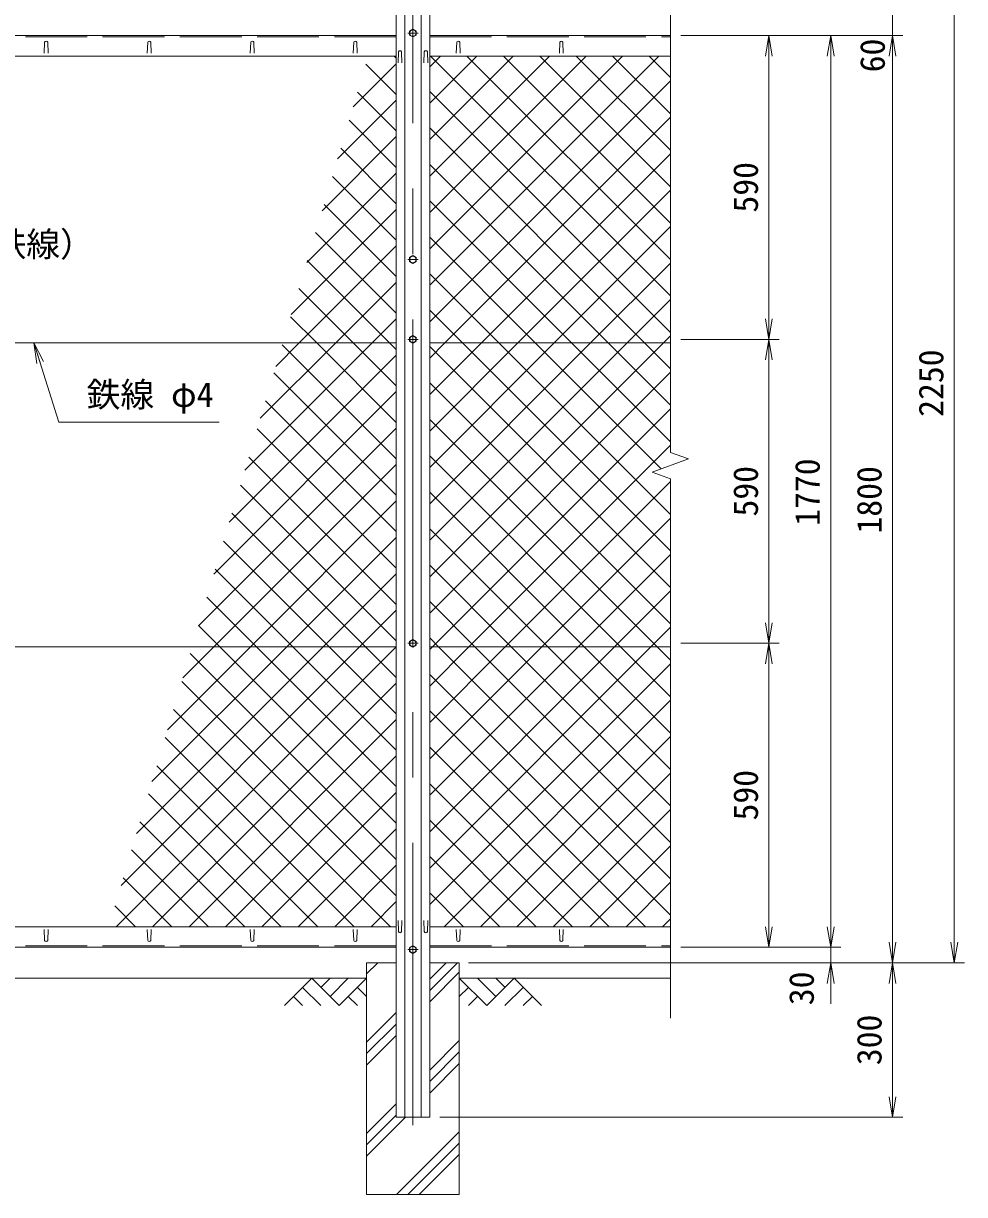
# Model space of a CAD drawing. Units: millimetres, scale not verified. Extents: x -4200 to 4200, y -2970 to 2970.
# Drawn here: x -2276 to -449, y -462 to 1811 of the extents above; entities that cross this region are included whole.
import ezdxf
from ezdxf.enums import TextEntityAlignment as Align

# ---------------------------------------------------------------- set-up
doc = ezdxf.new("R2010")
doc.units = ezdxf.units.MM
doc.header["$LTSCALE"] = 20
doc.linetypes.add('DASHED', pattern=[7.5, 6, -1.5])
doc.linetypes.add('USER1', pattern=[50.8, 31.75, -6.35, 6.35, -6.35])
for name, color, linetype, lineweight in [('0-0_D-STR1', 1, 'Continuous', 18), ('0-1_D-BMK', 2, 'USER1', 13), ('0-2_D-STR-DIM', 7, 'Continuous', 9), ('0-3_D-STR3', 3, 'Continuous', 13), ('0-4_D-BGD', 7, 'Continuous', 9), ('0-5_D-STR4', 7, 'Continuous', 9), ('0-6_D-DCR-HCH', 7, 'Continuous', 9), ('0-7_D-STR-TXT', 7, 'Continuous', 9), ('0-8_0', 7, 'Continuous', 9), ('0-A_D-STR2', 7, 'Continuous', 9)]:
    doc.layers.add(name, color=color, linetype=linetype, lineweight=lineweight)
doc.styles.add('ＭＳ ゴシック', font='')
doc.styles.get('ＭＳ ゴシック').set_extended_font_data('MS Gothic')

# ---------------------------------------------------------------- blocks, each defined once
blk = doc.blocks.new('_Open')
at = {"layer": '0-8_0'}
blk.add_line((-20, 3.33), (0, 0), dxfattribs=at)
blk.add_lwpolyline([(-20, -3.33), (0, 0), (-20, 0)], dxfattribs=at)

msp = doc.modelspace()

# ---------------------------------------------------------------- linework, layer by layer
at = {"layer": '0-0_D-STR1'}
for p, q in [((-1552.4, -311.84), (-1552.4, 2237.87)), ((-1535.9, -311.84), (-1535.9, 2237.87)), ((-1503.9, -311.84), (-1503.9, 2237.87)), ((-1487.4, -311.84), (-1487.4, 2237.87)), ((-1552.4, 1788.16), (-3494.9, 1788.16)), ((-2234.9, 1775.03), (-2235.65, 1753.53)), ((-2228.9, 1775.03), (-2228.15, 1753.53)), ((-2034.9, 1775.03), (-2035.65, 1753.53)), ((-2028.9, 1775.03), (-2028.15, 1753.53)), ((-1834.9, 1775.03), (-1835.65, 1753.53)), ((-1828.9, 1775.03), (-1828.15, 1753.53)), ((-1634.9, 1775.03), (-1635.65, 1753.53)), ((-1628.9, 1775.03), (-1628.15, 1753.53)), ((-1487.4, 1788.16), (-1019.9, 1788.16)), ((-1434.9, 1775.03), (-1435.65, 1753.53)), ((-1428.9, 1775.03), (-1428.15, 1753.53)), ((-1234.9, 1775.03), (-1235.65, 1753.53)), ((-1228.9, 1775.03), (-1228.15, 1753.53)), ((-1547.9, 1756.54), (-1548.65, 1735.04)), ((-1541.9, 1756.54), (-1541.15, 1735.04)), ((-1497.9, 1756.54), (-1498.65, 1735.04)), ((-1491.9, 1756.54), (-1491.15, 1735.04)), ((-3494.9, 1748.16), (-1552.4, 1748.16)), ((-1019.9, 1748.16), (-1487.4, 1748.16)), ((-1547.9, 48.5), (-1548.65, 70)), ((-1541.9, 48.5), (-1541.15, 70)), ((-1497.9, 48.5), (-1498.65, 70)), ((-1491.9, 48.5), (-1491.15, 70)), ((-3494.9, 58.16), (-1552.4, 58.16)), ((-2234.9, 31.29), (-2235.65, 52.79)), ((-2228.9, 31.29), (-2228.15, 52.79)), ((-2034.9, 31.29), (-2035.65, 52.79)), ((-2028.9, 31.29), (-2028.15, 52.79)), ((-1834.9, 31.29), (-1835.65, 52.79)), ((-1828.9, 31.29), (-1828.15, 52.79)), ((-1634.9, 31.29), (-1635.65, 52.79)), ((-1628.9, 31.29), (-1628.15, 52.79)), ((-1019.9, 58.16), (-1487.4, 58.16)), ((-1434.9, 31.29), (-1435.65, 52.79)), ((-1428.9, 31.29), (-1428.15, 52.79)), ((-1234.9, 31.29), (-1235.65, 52.79)), ((-1228.9, 31.29), (-1228.15, 52.79)), ((-1552.4, 18.16), (-3494.9, 18.16)), ((-1487.4, 18.16), (-1019.9, 18.16)), ((-1552.4, -311.84), (-1487.4, -311.84))]:
    msp.add_line(p, q, dxfattribs=at)
at = {"layer": '0-0_D-STR1', "linetype": 'DASHED'}
for p, q in [((-1552.4, 1785.16), (-3494.9, 1785.16)), ((-1487.4, 1785.16), (-1019.9, 1785.16)), ((-1552.4, 21.16), (-3494.9, 21.16)), ((-1487.4, 21.16), (-1019.9, 21.16))]:
    msp.add_line(p, q, dxfattribs=at)
at = {"layer": '0-0_D-STR1'}
for centre, start, end in [((-2231.9, 1773.78), 22.61986, 157.38014), ((-2031.9, 1773.78), 22.61986, 157.38014), ((-1831.9, 1773.78), 22.61986, 157.38014), ((-1631.9, 1773.78), 22.61986, 157.38014), ((-1431.9, 1773.78), 22.61986, 157.38014), ((-1231.9, 1773.78), 22.61986, 157.38014), ((-1544.9, 1755.29), 22.61986, 157.38014), ((-1494.9, 1755.29), 22.61986, 157.38014), ((-1544.9, 49.75), 202.61986, 337.38014), ((-1494.9, 49.75), 202.61986, 337.38014), ((-2231.9, 32.54), 202.61986, 337.38014), ((-2031.9, 32.54), 202.61986, 337.38014), ((-1831.9, 32.54), 202.61986, 337.38014), ((-1631.9, 32.54), 202.61986, 337.38014), ((-1431.9, 32.54), 202.61986, 337.38014), ((-1231.9, 32.54), 202.61986, 337.38014)]:
    msp.add_arc(centre, 3.25, start, end, dxfattribs=at)
at = {"layer": '0-1_D-BMK'}
for p, q in [((-1519.9, 2252.87), (-1519.9, -326.84)), ((-1509.9, 1792.66), (-1529.9, 1792.66)), ((-1509.9, 1353.16), (-1529.9, 1353.16)), ((-1509.9, 1198.16), (-1529.9, 1198.16)), ((-1509.9, 608.16), (-1529.9, 608.16)), ((-1509.9, 13.66), (-1529.9, 13.66))]:
    msp.add_line(p, q, dxfattribs=at)
at = {"layer": '0-2_D-STR-DIM'}
for p, q in [((-1019.9, 2252.61), (-1019.9, 978.81)), ((-468.85, 2197.87), (-468.85, 28.16)), ((-588.85, 1848.16), (-588.85, 1788.16)), ((-999.9, 1788.16), (-808.85, 1788.16)), ((-999.9, 1788.16), (-688.85, 1788.16)), ((-999.9, 1788.16), (-568.85, 1788.16)), ((-999.9, 1788.16), (-568.85, 1788.16)), ((-828.85, 1238.16), (-828.85, 1748.16)), ((-708.85, 1748.16), (-708.85, 58.16)), ((-588.85, 1748.16), (-588.85, 28.16)), ((-588.85, 1748.16), (-588.85, 1708.16)), ((-999.9, 1198.16), (-808.85, 1198.16)), ((-999.9, 1198.16), (-808.85, 1198.16)), ((-828.85, 1158.16), (-828.85, 648.16)), ((-984.66, 965.99), (-1019.9, 978.81)), ((-1055.14, 940.34), (-984.66, 965.99)), ((-1019.9, 927.51), (-1055.14, 940.34)), ((-1019.9, 927.51), (-1019.9, -119.14)), ((-999.9, 608.16), (-808.85, 608.16)), ((-999.9, 608.16), (-808.85, 608.16)), ((-828.85, 58.16), (-828.85, 568.16)), ((-708.85, 58.16), (-708.85, 98.16)), ((-999.9, 18.16), (-808.85, 18.16)), ((-999.9, 18.16), (-688.85, 18.16)), ((-999.9, 18.16), (-688.85, 18.16)), ((-708.85, 18.16), (-708.85, -11.84)), ((-1412.13, -11.84), (-568.85, -11.84)), ((-1409.9, -11.84), (-688.85, -11.84)), ((-1409.9, -11.84), (-568.85, -11.84)), ((-1409.9, -11.84), (-448.85, -11.84)), ((-708.85, -51.84), (-708.85, -91.84)), ((-588.85, -51.84), (-588.85, -271.84)), ((-1467.4, -311.84), (-568.85, -311.84))]:
    msp.add_line(p, q, dxfattribs=at)
at = {"layer": '0-3_D-STR3'}
for p, q in [((-1519.9, 1800.17), (-1526.4, 1796.41)), ((-1526.4, 1796.41), (-1526.4, 1788.91)), ((-1513.4, 1796.41), (-1519.9, 1800.17)), ((-1513.4, 1788.91), (-1513.4, 1796.41)), ((-1526.4, 1788.91), (-1519.9, 1785.16)), ((-1519.9, 1785.16), (-1513.4, 1788.91)), ((-1519.9, 1205.67), (-1526.4, 1201.91)), ((-1513.4, 1201.91), (-1519.9, 1205.67)), ((-1552.4, 1191.41), (-3494.9, 1191.41)), ((-1526.4, 1201.91), (-1526.4, 1194.41)), ((-1526.4, 1194.41), (-1519.9, 1190.66)), ((-1519.9, 1190.66), (-1513.4, 1194.41)), ((-1513.4, 1194.41), (-1513.4, 1201.91)), ((-1019.9, 1191.41), (-1487.4, 1191.41)), ((-1552.4, 601.41), (-3494.9, 601.41)), ((-1019.9, 601.41), (-1487.4, 601.41))]:
    msp.add_line(p, q, dxfattribs=at)
for points in [[(-1513.4, 1356.91), (-1519.9, 1360.67), (-1526.4, 1356.91), (-1526.4, 1349.41), (-1519.9, 1345.66), (-1513.4, 1349.41)], [(-1513.4, 611.91), (-1519.9, 615.67), (-1526.4, 611.91), (-1526.4, 604.41), (-1519.9, 600.66), (-1513.4, 604.41)], [(-1513.4, 9.91), (-1519.9, 6.16), (-1526.4, 9.91), (-1526.4, 17.41), (-1519.9, 21.17), (-1513.4, 17.41)]]:
    msp.add_lwpolyline(points, close=True, dxfattribs=at)
for centre in [(-1519.9, 1792.66), (-1519.9, 1353.16), (-1519.9, 1198.16), (-1519.9, 608.16), (-1519.9, 13.66)]:
    msp.add_circle(centre, 6.25, dxfattribs=at)
at = {"layer": '0-4_D-BGD'}
for p, q in [((-1609.9, -41.84), (-3429.9, -41.84)), ((-1429.9, -41.84), (-1019.9, -41.84))]:
    msp.add_line(p, q, dxfattribs=at)
at = {"layer": '0-5_D-STR4'}
for p, q in [((-1609.9, -11.84), (-1609.9, -461.84)), ((-1552.4, -11.84), (-1609.9, -11.84)), ((-1429.9, -11.84), (-1487.4, -11.84)), ((-1429.9, -11.84), (-1429.9, -461.84)), ((-1429.9, -461.84), (-1609.9, -461.84))]:
    msp.add_line(p, q, dxfattribs=at)
at = {"layer": '0-6_D-DCR-HCH'}
for p, q in [((-1609.9, -33.62), (-1588.11, -11.84)), ((-1487.4, -65.8), (-1433.43, -11.84)), ((-1487.4, -43.71), (-1455.53, -11.84)), ((-1716.32, -41.84), (-1769.53, -95.05)), ((-1716.32, -41.84), (-1663.11, -95.05)), ((-1698.58, -59.58), (-1680.85, -41.84)), ((-1680.85, -77.31), (-1645.37, -41.84)), ((-1663.11, -95.05), (-1609.9, -41.84)), ((-1487.4, -87.9), (-1429.9, -30.4)), ((-1376.69, -95.05), (-1429.9, -41.84)), ((-1358.95, -77.31), (-1394.42, -41.84)), ((-1323.47, -41.84), (-1376.69, -95.05)), ((-1341.12, -59.67), (-1358.95, -41.84)), ((-1323.47, -41.84), (-1270.26, -95.05)), ((-1734.06, -59.58), (-1698.42, -95.05)), ((-1627.63, -59.58), (-1609.9, -77.23)), ((-1412.16, -59.58), (-1429.9, -77.23)), ((-1305.74, -59.58), (-1341.37, -95.05)), ((-1751.8, -77.31), (-1733.98, -95.05)), ((-1645.37, -77.31), (-1627.55, -95.05)), ((-1394.42, -77.31), (-1412.24, -95.05)), ((-1288, -77.31), (-1305.82, -95.05)), ((-1609.9, -166.21), (-1552.4, -108.71)), ((-1609.9, -188.3), (-1552.4, -130.8)), ((-1609.9, -210.4), (-1552.4, -152.9)), ((-1487.4, -220.48), (-1429.9, -162.98)), ((-1487.4, -242.58), (-1429.9, -185.08)), ((-1487.4, -264.68), (-1429.9, -207.18)), ((-1609.9, -342.98), (-1552.4, -285.48)), ((-1609.9, -365.08), (-1552.4, -307.58)), ((-1609.9, -387.18), (-1534.56, -311.84)), ((-1551.98, -461.84), (-1429.9, -339.76)), ((-1529.88, -461.84), (-1429.9, -361.86)), ((-1507.78, -461.84), (-1429.9, -383.95))]:
    msp.add_line(p, q, dxfattribs=at)
at = {"layer": '0-7_D-STR-TXT'}
msp.add_lwpolyline([(-1895.84, 1037.78), (-2207.17, 1037.78), (-2255.27, 1189.5)], dxfattribs=at)
at = {"layer": '0-A_D-STR2'}
for p, q in [((-1636.1, 1649.39), (-1552.4, 1733.09)), ((-1552.4, 1673.47), (-1611.34, 1732.42)), ((-1552.4, 1744.18), (-1556.38, 1748.16)), ((-1487.4, 1727.38), (-1466.62, 1748.16)), ((-1487.4, 1656.67), (-1395.9, 1748.16)), ((-1487.4, 1585.96), (-1325.19, 1748.16)), ((-1487.4, 1515.25), (-1254.48, 1748.16)), ((-1487.4, 1444.54), (-1183.77, 1748.16)), ((-1487.4, 1373.83), (-1113.06, 1748.16)), ((-1487.4, 1303.12), (-1042.35, 1748.16)), ((-1019.9, 1282.39), (-1485.67, 1748.16)), ((-1019.9, 1353.1), (-1414.95, 1748.16)), ((-1019.9, 1423.81), (-1344.24, 1748.16)), ((-1019.9, 1494.53), (-1273.53, 1748.16)), ((-1019.9, 1565.24), (-1202.82, 1748.16)), ((-1019.9, 1635.95), (-1132.11, 1748.16)), ((-1019.9, 1706.66), (-1061.4, 1748.16)), ((-1487.4, 1232.4), (-1019.9, 1699.9)), ((-1666.14, 1548.64), (-1552.4, 1662.38)), ((-1552.4, 1602.76), (-1627.58, 1677.95)), ((-1019.9, 1211.68), (-1487.4, 1679.18)), ((-1552.4, 1532.05), (-1643.82, 1623.48)), ((-1457.68, 1191.41), (-1019.9, 1629.19)), ((-1696.17, 1447.89), (-1552.4, 1591.67)), ((-1070.34, 1191.41), (-1487.4, 1608.47)), ((-1552.4, 1461.34), (-1660.06, 1569.01)), ((-1386.97, 1191.41), (-1019.9, 1558.48)), ((-1141.05, 1191.41), (-1487.4, 1537.76)), ((-1726.21, 1347.14), (-1552.4, 1520.96)), ((-1552.4, 1390.63), (-1676.3, 1514.54)), ((-1316.26, 1191.41), (-1019.9, 1487.77)), ((-1552.4, 1319.92), (-1692.54, 1460.07)), ((-1756.25, 1246.39), (-1552.4, 1450.25)), ((-1245.55, 1191.41), (-1019.9, 1417.06)), ((-1552.4, 1249.21), (-1708.79, 1405.6)), ((-1740.52, 1191.41), (-1552.4, 1379.54)), ((-1174.84, 1191.41), (-1019.9, 1346.35)), ((-1353.18, 1191.41), (-1487.4, 1325.63)), ((-1636.02, 1191.41), (-1741.27, 1296.65)), ((-1669.81, 1191.41), (-1552.4, 1308.83)), ((-1104.13, 1191.41), (-1019.9, 1275.64)), ((-1423.89, 1191.41), (-1487.4, 1254.92)), ((-1706.73, 1191.41), (-1757.51, 1242.18)), ((-1599.1, 1191.41), (-1552.4, 1238.12)), ((-1033.42, 1191.41), (-1019.9, 1204.93)), ((-1846.37, 944.15), (-1599.1, 1191.41)), ((-1816.33, 1044.9), (-1669.81, 1191.41)), ((-1786.29, 1145.64), (-1740.52, 1191.41)), ((-1552.4, 966.36), (-1773.75, 1187.71)), ((-1552.4, 1037.08), (-1706.73, 1191.41)), ((-1552.4, 1107.79), (-1636.02, 1191.41)), ((-1487.4, 1161.69), (-1457.68, 1191.41)), ((-1487.4, 1090.98), (-1386.97, 1191.41)), ((-1487.4, 1020.27), (-1316.26, 1191.41)), ((-1487.4, 949.56), (-1245.55, 1191.41)), ((-1487.4, 878.85), (-1174.84, 1191.41)), ((-1487.4, 808.14), (-1104.13, 1191.41)), ((-1487.4, 737.43), (-1033.42, 1191.41)), ((-1019.9, 716.71), (-1487.4, 1184.21)), ((-1019.9, 787.42), (-1423.89, 1191.41)), ((-1019.9, 858.13), (-1353.18, 1191.41)), ((-1019.9, 1070.26), (-1141.05, 1191.41)), ((-1019.9, 1140.97), (-1070.34, 1191.41)), ((-1876.4, 843.4), (-1552.4, 1167.4)), ((-1552.4, 895.65), (-1789.99, 1133.24)), ((-1487.4, 666.72), (-1019.9, 1134.22)), ((-1906.44, 742.65), (-1552.4, 1096.69)), ((-1019.9, 646), (-1487.4, 1113.5)), ((-1552.4, 824.94), (-1806.23, 1078.77)), ((-1481.99, 601.41), (-1019.9, 1063.51)), ((-1936.48, 641.9), (-1552.4, 1025.98)), ((-1552.4, 754.23), (-1822.47, 1024.3)), ((-1046.02, 601.41), (-1487.4, 1042.79)), ((-1411.28, 601.41), (-1019.9, 992.8)), ((-1906.26, 601.41), (-1552.4, 955.27)), ((-1552.4, 683.52), (-1838.71, 969.83)), ((-1116.73, 601.41), (-1487.4, 972.08)), ((-985.89, 965.54), (-987.29, 966.95)), ((-1552.4, 612.81), (-1854.95, 915.36)), ((-1340.57, 601.41), (-1019.9, 922.09)), ((-1187.44, 601.41), (-1487.4, 901.36)), ((-1835.55, 601.41), (-1552.4, 884.56)), ((-1611.71, 601.41), (-1871.19, 860.89)), ((-1269.86, 601.41), (-1019.9, 851.38)), ((-1258.15, 601.41), (-1487.4, 830.65)), ((-1682.42, 601.41), (-1887.43, 806.42)), ((-1764.84, 601.41), (-1552.4, 813.85)), ((-1199.15, 601.41), (-1019.9, 780.67)), ((-1753.13, 601.41), (-1903.67, 751.95)), ((-1328.87, 601.41), (-1487.4, 759.94)), ((-1694.13, 601.41), (-1552.4, 743.14)), ((-1128.44, 601.41), (-1019.9, 709.95)), ((-1823.84, 601.41), (-1919.91, 697.48)), ((-1399.58, 601.41), (-1487.4, 689.23)), ((-1623.42, 601.41), (-1552.4, 672.43)), ((-1894.55, 601.41), (-1936.15, 643.01)), ((-1057.73, 601.41), (-1019.9, 639.24)), ((-1470.29, 601.41), (-1487.4, 618.52)), ((-2086.67, 138.16), (-1623.42, 601.41)), ((-2056.63, 238.9), (-1694.13, 601.41)), ((-2026.6, 339.65), (-1764.84, 601.41)), ((-1996.56, 440.4), (-1835.55, 601.41)), ((-1966.52, 541.15), (-1906.26, 601.41)), ((-1552.4, 259.26), (-1894.55, 601.41)), ((-1552.4, 329.97), (-1823.84, 601.41)), ((-1552.4, 400.68), (-1753.13, 601.41)), ((-1552.4, 471.39), (-1682.42, 601.41)), ((-1552.4, 542.1), (-1611.71, 601.41)), ((-1487.4, 596.01), (-1481.99, 601.41)), ((-1487.4, 525.3), (-1411.28, 601.41)), ((-1487.4, 454.59), (-1340.57, 601.41)), ((-1487.4, 383.88), (-1269.86, 601.41)), ((-1487.4, 313.17), (-1199.15, 601.41)), ((-1487.4, 242.45), (-1128.44, 601.41)), ((-1487.4, 171.74), (-1057.73, 601.41)), ((-1019.9, 151.02), (-1470.29, 601.41)), ((-1019.9, 221.73), (-1399.58, 601.41)), ((-1019.9, 292.44), (-1328.87, 601.41)), ((-1019.9, 363.15), (-1258.15, 601.41)), ((-1019.9, 433.86), (-1187.44, 601.41)), ((-1019.9, 504.58), (-1116.73, 601.41)), ((-1019.9, 575.29), (-1046.02, 601.41)), ((-1552.4, 188.55), (-1952.39, 588.54)), ((-1487.4, 101.03), (-1019.9, 568.53)), ((-1019.9, 80.31), (-1487.4, 547.81)), ((-2025.24, 58.16), (-1552.4, 531.01)), ((-1552.4, 117.84), (-1968.63, 534.07)), ((-1563.43, 58.16), (-1984.87, 479.6)), ((-1459.56, 58.16), (-1019.9, 497.82)), ((-1954.53, 58.16), (-1552.4, 460.3)), ((-1068.46, 58.16), (-1487.4, 477.1)), ((-1634.14, 58.16), (-2001.11, 425.13)), ((-1388.85, 58.16), (-1019.9, 427.11)), ((-1883.82, 58.16), (-1552.4, 389.59)), ((-1139.17, 58.16), (-1487.4, 406.39)), ((-1704.85, 58.16), (-2017.35, 370.66)), ((-1318.14, 58.16), (-1019.9, 356.4)), ((-1813.11, 58.16), (-1552.4, 318.88)), ((-1209.88, 58.16), (-1487.4, 335.68)), ((-1775.56, 58.16), (-2033.59, 316.19)), ((-1247.43, 58.16), (-1019.9, 285.69)), ((-1846.28, 58.16), (-2049.83, 261.72)), ((-1280.59, 58.16), (-1487.4, 264.97)), ((-1742.4, 58.16), (-1552.4, 248.17)), ((-1916.99, 58.16), (-2066.07, 207.25)), ((-1176.72, 58.16), (-1019.9, 214.98)), ((-1351.3, 58.16), (-1487.4, 194.26)), ((-1671.69, 58.16), (-1552.4, 177.45)), ((-1987.7, 58.16), (-2082.31, 152.78)), ((-1106.01, 58.16), (-1019.9, 144.27)), ((-1422.01, 58.16), (-1487.4, 123.55)), ((-2058.41, 58.16), (-2098.55, 98.31)), ((-1600.98, 58.16), (-1552.4, 106.74)), ((-1035.3, 58.16), (-1019.9, 73.56))]:
    msp.add_line(p, q, dxfattribs=at)
for points in [[(-1019.9, 999.55), (-1211.76, 1191.41), (-1487.4, 1467.05)], [(-1037.73, 946.67), (-1282.47, 1191.41), (-1487.4, 1396.34)], [(-1552.4, 1178.5), (-1565.31, 1191.41), (-1725.03, 1351.12)], [(-2095.96, 58.16), (-1552.71, 601.41), (-1552.4, 601.72)]]:
    msp.add_lwpolyline(points, dxfattribs=at)

# ---------------------------------------------------------------- block references
at = {"layer": '0-2_D-STR-DIM', "xscale": 2, "yscale": 2}
for p, rotation in [((-828.85, 1788.16), 90), ((-708.85, 1788.16), 90), ((-588.85, 1788.16), 90), ((-588.85, 1788.16), 90), ((-828.85, 1198.16), 270), ((-828.85, 1198.16), 90), ((-828.85, 608.16), 270), ((-828.85, 608.16), 90), ((-828.85, 18.16), 270), ((-708.85, 18.16), 270), ((-708.85, 18.16), 270), ((-588.85, -11.84), 270), ((-468.85, -11.84), 270), ((-708.85, -11.84), 90), ((-588.85, -11.84), 90), ((-588.85, -311.84), 270)]:
    msp.add_blockref('_Open', p, dxfattribs=dict(at, rotation=rotation))
at = {"layer": '0-7_D-STR-TXT', "xscale": 2, "yscale": 2, "rotation": 107.58773}
msp.add_blockref('_Open', (-2255.87, 1191.41), dxfattribs=at)

# ---------------------------------------------------------------- texts
at = {"layer": '0-2_D-STR-DIM', "style": 'ＭＳ ゴシック'}
for s, p in [('60', (-589.3, 1716.55)), ('590', (-835.6, 1444.29)), ('2250', (-475.6, 1047.77)), ('1770', (-715.6, 836.26)), ('590', (-835.6, 854.29)), ('1800', (-595.6, 821.26)), ('590', (-835.6, 264.29)), ('30', (-727.12, -94.26)), ('300', (-595.6, -210.71))]:
    msp.add_text(s, height=48.09, rotation=90, dxfattribs=at).set_placement(p, align=Align.BOTTOM_LEFT)
at = {"layer": '0-7_D-STR-TXT', "style": 'ＭＳ ゴシック'}
for s, p in [('（再生PET樹脂被覆鉄線）', (-2893.5, 1344.45)), ('鉄線 φ4', (-2153.46, 1052.65))]:
    msp.add_text(s, height=48.09, dxfattribs=at).set_placement(p, align=Align.BOTTOM_LEFT)

doc.saveas('drawing.dxf')
